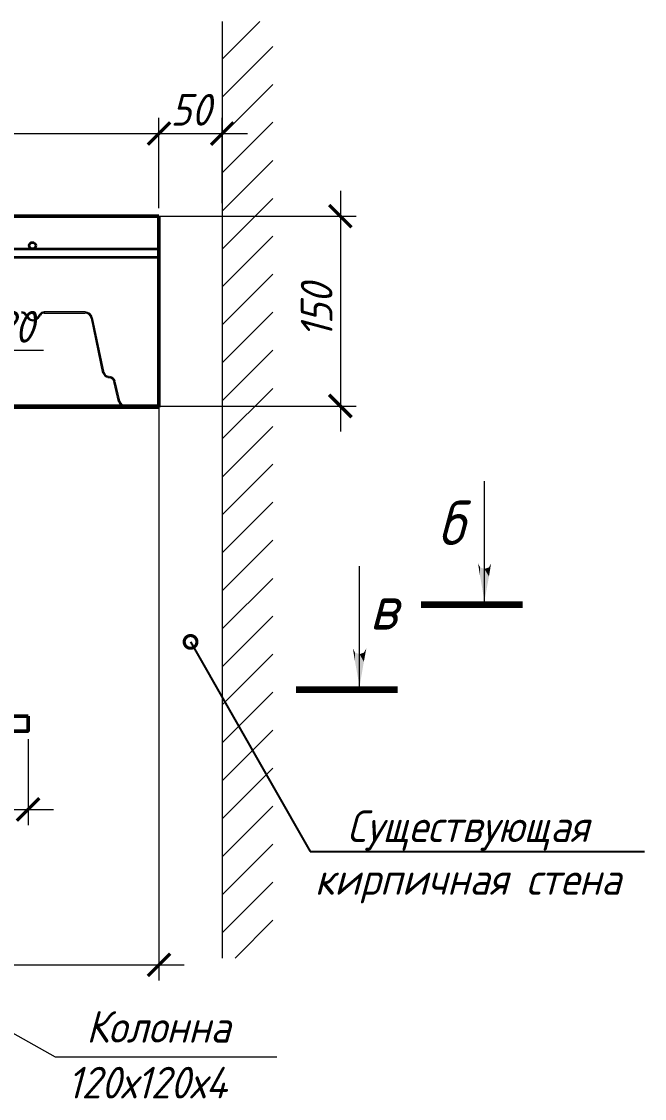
# Model space of a CAD drawing. Header units: millimetres. Extents: x 504091 to 2165846, y 135022 to 442887.
# Drawn here: x 892413 to 892905, y 258731 to 259581 of the extents above; entities that cross this region are included whole.
import ezdxf
from ezdxf import colors
from ezdxf.entities.mleader import LeaderData, LeaderLine
from ezdxf.math import Vec2, Vec3

# ---------------------------------------------------------------- set-up
doc = ezdxf.new("R2010")
doc.units = ezdxf.units.MM
doc.layers.get('Defpoints').update_dxf_attribs({"color": 255})
for name, color, linetype, lineweight in [('04Арматура', 132, 'Continuous', 35), ('06Арматура', 170, 'Continuous', 35), ('Размер', 7, 'Continuous', 13), ('Размеры КР', 164, 'Continuous', 9)]:
    doc.layers.add(name, color=color, linetype=linetype, lineweight=lineweight)
for name, color, linetype in [('PDF _Геометрия', 7, 'Continuous'), ('PDF _Сплошная заливка', 7, 'Continuous'), ('PDF _Текст', 7, 'Continuous'), ('металл', 124, 'Continuous'), ('Текст', 7, 'Continuous')]:
    doc.layers.add(name, color=color, linetype=linetype)
doc.styles.add('GOST 2.304_new', font='isocpeur.ttf', dxfattribs={"width": 0.9, "oblique": 15})
doc.dimstyles.new('SPDS 1_10', dxfattribs={"dimscale": 10, "dimtxt": 2.5, "dimasz": 1.77, "dimexe": 1.25, "dimexo": 0.625, "dimtad": 1, "dimdec": 0, "dimrnd": 0.001, "dimtxsty": 'GOST 2.304_new', "dimblk": 'ARCHTICK', "dimcen": 2.5, "dimdle": 2, "dimclrt": 256, "dimadec": 0, "dimazin": 2, "dimtfac": 0.75, "dimtdec": 0, "dimtmove": 1, "dimatfit": 3, "dimfxl": 0, "dimtolj": 1, "dimlwd": 9, "dimlwe": 9, "dimarcsym": 0})

# ---------------------------------------------------------------- blocks, each defined once
blk = doc.blocks.new('_ArchTick')
at = {"color": 0, "linetype": 'ByBlock', "const_width": 0.15}
blk.add_lwpolyline([(-0.5, -0.5), (0.5, 0.5)], dxfattribs=at)
blk = doc.blocks.new('*D1233')
at = {"layer": 'Defpoints', "color": 0, "lineweight": 20, "transparency": 16777216}
for p in [(892486.4, 259427.78), (892486.4, 259277.81), (892664.68, 259277.81)]:
    blk.add_point(p, dxfattribs=at)
at = {"layer": 'Размеры КР', "color": 0, "lineweight": 9, "transparency": 16777216}
for p, q in [((892664.68, 259447.78), (892664.68, 259257.81)), ((892492.65, 259427.78), (892677.18, 259427.78)), ((892492.65, 259277.81), (892677.18, 259277.81))]:
    blk.add_line(p, q, dxfattribs=at)
at = {"layer": 'Размеры КР', "color": 0, "lineweight": 9, "transparency": 16777216, "xscale": 17.7, "yscale": 17.7, "zscale": 17.7}
for p, rotation in [((892664.68, 259427.78), 90), ((892664.68, 259277.81), 270)]:
    blk.add_blockref('_ArchTick', p, dxfattribs=dict(at, rotation=rotation))
at = {"layer": 'Размеры КР', "lineweight": 20, "transparency": 16777216, "insert": (892645.93, 259352.8), "char_height": 25, "attachment_point": 5, "rotation": 90, "style": 'GOST 2.304_new'}
blk.add_mtext('\\A1;150', dxfattribs=at)
blk = doc.blocks.new('*D1234')
at = {"layer": 'Defpoints', "color": 0, "lineweight": 20, "transparency": 16777216}
for p in [(892571.35, 259492.98), (892571.35, 259431.8), (892521.42, 259427.78)]:
    blk.add_point(p, dxfattribs=at)
at = {"layer": 'Размеры КР', "color": 0, "lineweight": 9, "transparency": 16777216}
for p, q in [((892521.42, 259434.03), (892521.42, 259505.48)), ((892571.35, 259438.05), (892571.35, 259505.48)), ((892501.42, 259492.98), (892591.35, 259492.98))]:
    blk.add_line(p, q, dxfattribs=at)
at = {"layer": 'Размеры КР', "color": 0, "lineweight": 9, "transparency": 16777216, "xscale": 17.7, "yscale": 17.7, "zscale": 17.7, "rotation": 180}
blk.add_blockref('_ArchTick', (892521.42, 259492.98), dxfattribs=at)
at = {"layer": 'Размеры КР', "color": 0, "lineweight": 9, "transparency": 16777216, "xscale": 17.7, "yscale": 17.7, "zscale": 17.7}
blk.add_blockref('_ArchTick', (892571.35, 259492.98), dxfattribs=at)
at = {"layer": 'Размеры КР', "lineweight": 20, "transparency": 16777216, "insert": (892546.39, 259511.73), "char_height": 25, "attachment_point": 5, "style": 'GOST 2.304_new'}
blk.add_mtext('\\A1;50', dxfattribs=at)
blk = doc.blocks.new('*D1235')
at = {"layer": 'Defpoints', "color": 0, "lineweight": 20, "transparency": 16777216}
for p in [(892317.09, 259321.62), (892296.99, 259248.07), (892317.09, 259243.51)]:
    blk.add_point(p, dxfattribs=at)
at = {"layer": 'Размеры КР', "color": 0, "lineweight": 9, "transparency": 16777216}
for p, q in [((892296.99, 259254.32), (892296.99, 259334.12)), ((892317.09, 259249.76), (892317.09, 259334.12)), ((892276.99, 259321.62), (892337.09, 259321.62)), ((892430.27, 259321.62), (892317.09, 259321.62))]:
    blk.add_line(p, q, dxfattribs=at)
at = {"layer": 'Размеры КР', "color": 0, "lineweight": 9, "transparency": 16777216, "xscale": 17.7, "yscale": 17.7, "zscale": 17.7, "rotation": 180}
blk.add_blockref('_ArchTick', (892296.99, 259321.62), dxfattribs=at)
at = {"layer": 'Размеры КР', "color": 0, "lineweight": 9, "transparency": 16777216, "xscale": 17.7, "yscale": 17.7, "zscale": 17.7}
blk.add_blockref('_ArchTick', (892317.09, 259321.62), dxfattribs=at)
at = {"layer": 'Размеры КР', "lineweight": 20, "transparency": 16777216, "insert": (892407.17, 259340.37), "char_height": 25, "attachment_point": 5, "style": 'GOST 2.304_new'}
blk.add_mtext('\\A1;20', dxfattribs=at)
blk = doc.blocks.new('_DotSmall')
at = {"color": 0, "linetype": 'ByBlock', "lineweight": 35, "const_width": 0.5}
blk.add_lwpolyline([(-0.0625, 0, 1), (0.0625, 0, 1)], format="xyb", close=True, dxfattribs=at)
blk = doc.blocks.new('*D1305')
at = {"layer": 'Defpoints', "color": 0, "lineweight": 20, "transparency": 16777216}
for p in [(892521.42, 259492.98), (892521.42, 259427.78), (890076.73, 259415.42)]:
    blk.add_point(p, dxfattribs=at)
at = {"layer": 'Размеры КР', "color": 0, "lineweight": 9, "transparency": 16777216}
for p, q in [((890076.73, 259421.67), (890076.73, 259505.48)), ((892521.42, 259434.03), (892521.42, 259505.48)), ((890056.73, 259492.98), (892541.42, 259492.98))]:
    blk.add_line(p, q, dxfattribs=at)
at = {"layer": 'Размеры КР', "color": 0, "lineweight": 9, "transparency": 16777216, "xscale": 17.7, "yscale": 17.7, "zscale": 17.7, "rotation": 180}
blk.add_blockref('_ArchTick', (890076.73, 259492.98), dxfattribs=at)
at = {"layer": 'Размеры КР', "color": 0, "lineweight": 9, "transparency": 16777216, "xscale": 17.7, "yscale": 17.7, "zscale": 17.7}
blk.add_blockref('_ArchTick', (892521.42, 259492.98), dxfattribs=at)
at = {"layer": 'Размеры КР', "lineweight": 20, "transparency": 16777216, "insert": (891299.08, 259511.73), "char_height": 25, "attachment_point": 5, "style": 'GOST 2.304_new'}
blk.add_mtext('\\A1;2445', dxfattribs=at)
blk = doc.blocks.new('*D1307')
at = {"layer": 'Defpoints', "color": 0, "lineweight": 20, "transparency": 16777216}
for p in [(892521.42, 259321.75), (891155.95, 258911.76), (892521.42, 258836.6)]:
    blk.add_point(p, dxfattribs=at)
at = {"layer": 'Размеры КР', "color": 0, "lineweight": 9, "transparency": 16777216}
for p, q in [((892521.42, 259315.5), (892521.42, 258824.1)), ((891155.95, 258905.51), (891155.95, 258824.1)), ((891135.95, 258836.6), (892541.42, 258836.6))]:
    blk.add_line(p, q, dxfattribs=at)
at = {"layer": 'Размеры КР', "color": 0, "lineweight": 9, "transparency": 16777216, "xscale": 17.7, "yscale": 17.7, "zscale": 17.7, "rotation": 180}
blk.add_blockref('_ArchTick', (891155.95, 258836.6), dxfattribs=at)
at = {"layer": 'Размеры КР', "color": 0, "lineweight": 9, "transparency": 16777216, "xscale": 17.7, "yscale": 17.7, "zscale": 17.7}
blk.add_blockref('_ArchTick', (892521.42, 258836.6), dxfattribs=at)
at = {"layer": 'Размеры КР', "lineweight": 20, "transparency": 16777216, "insert": (891838.68, 258855.35), "char_height": 25, "attachment_point": 5, "style": 'GOST 2.304_new'}
blk.add_mtext('\\A1;1365', dxfattribs=at)
blk = doc.blocks.new('*D1574')
at = {"layer": 'Defpoints', "color": 0, "lineweight": 20, "transparency": 16777216}
for p in [(892223.14, 259027.07), (892418.02, 259021.15), (892418.02, 258959.32)]:
    blk.add_point(p, dxfattribs=at)
at = {"layer": 'Размеры КР', "color": 0, "lineweight": 9, "transparency": 16777216}
for p, q in [((892223.14, 259020.82), (892223.14, 258946.82)), ((892418.02, 259014.9), (892418.02, 258946.82)), ((892203.14, 258959.32), (892438.02, 258959.32))]:
    blk.add_line(p, q, dxfattribs=at)
at = {"layer": 'Размеры КР', "color": 0, "lineweight": 9, "transparency": 16777216, "xscale": 17.7, "yscale": 17.7, "zscale": 17.7, "rotation": 180}
blk.add_blockref('_ArchTick', (892223.14, 258959.32), dxfattribs=at)
at = {"layer": 'Размеры КР', "color": 0, "lineweight": 9, "transparency": 16777216, "xscale": 17.7, "yscale": 17.7, "zscale": 17.7}
blk.add_blockref('_ArchTick', (892418.02, 258959.32), dxfattribs=at)
at = {"layer": 'Размеры КР', "lineweight": 20, "transparency": 16777216, "insert": (892320.58, 258978.07), "char_height": 25, "attachment_point": 5, "style": 'GOST 2.304_new'}
blk.add_mtext('\\A1;195', dxfattribs=at)
blk = doc.blocks.new('*U1600')
at = {"layer": '04Арматура', "ltscale": 10}
blk.add_circle((0, 0), 2.6, dxfattribs=at)
blk = doc.blocks.new('*U1601')
at = {"layer": 'Текст', "color": 0, "linetype": 'ByBlock', "lineweight": -2, "transparency": 16777216}
blk.add_blockref('*U1600', (0, 0), dxfattribs=at)

msp = doc.modelspace()

# ---------------------------------------------------------------- linework, layer by layer
at = {"layer": '04Арматура', "color": 0, "ltscale": 10}
msp.add_line((890267.3774, 259401.8289), (892521.4185, 259401.8289), dxfattribs=at)
at = {"layer": '06Арматура', "color": 0, "ltscale": 10}
msp.add_line((892521.4185, 259395.0581), (890267.3774, 259395.0581), dxfattribs=at)
at = {"layer": 'PDF _Геометрия', "lineweight": 9}
for points in [[(892571.3541, 259551.7748), (892601.1886, 259581.3977)], [(892571.3541, 259581.3977), (892571.3541, 258841.9308)], [(892571.3541, 259521.7288), (892611.345, 259561.7196)], [(892571.3541, 259491.6828), (892611.345, 259531.6736)], [(892571.3541, 259461.8484), (892611.345, 259501.8392)], [(892571.3541, 259431.8024), (892611.345, 259471.7932)], [(892571.3541, 259401.7563), (892611.345, 259441.7472)], [(892571.3541, 259371.9679), (892611.345, 259411.9588)], [(892571.3541, 259341.9219), (892611.345, 259381.9127)], [(892415.9704, 259349.5392), (892417.8747, 259347.0001)], [(892416.6052, 259349.9624), (892418.5095, 259347.4233)], [(892426.9732, 259349.9624), (892425.0689, 259347.4233)], [(892427.608, 259349.5392), (892425.7036, 259347.0001)], [(892462.9438, 259352.0783), (892430.7818, 259352.0783), (892430.7818, 259351.2319), (892462.9438, 259351.2319)], [(892468.6567, 259347.4233), (892477.7552, 259304.047), (892477.1204, 259303.8354), (892468.022, 259347.2117)], [(892571.3541, 259311.8759), (892611.345, 259351.8667)], [(892571.3541, 259281.8299), (892611.345, 259321.8207)], [(892481.1406, 259300.2384), (892482.4102, 259300.0268)], [(892481.3522, 259301.0847), (892482.4102, 259300.8731)], [(892571.3541, 259251.7839), (892611.345, 259291.7747)], [(892514.5721, 259277.8096), (892515.4185, 259278.656)], [(892571.3541, 259221.7378), (892611.345, 259261.7287)], [(892571.3541, 259191.9034), (892611.345, 259231.8942)], [(892778.4545, 259123.7709), (892778.4545, 259218.564)], [(892571.3541, 259161.8574), (892611.345, 259201.8482)], [(892571.3541, 259131.8114), (892611.345, 259171.8022)], [(892679.8527, 259056.2732), (892679.8527, 259151.2778)], [(892571.3541, 259101.7654), (892611.345, 259141.7562)], [(892571.3541, 259071.9309), (892611.345, 259111.9218)], [(892571.3541, 259041.8849), (892611.345, 259081.8758)], [(892571.3541, 259011.8389), (892611.345, 259051.8297)], [(892571.3541, 258981.7929), (892611.345, 259021.7837)], [(892571.3541, 258951.9585), (892611.345, 258991.9493)], [(892571.3541, 258921.9125), (892611.345, 258961.9033)], [(892571.3541, 258891.8664), (892611.345, 258931.8573)], [(892571.3541, 258861.8204), (892611.345, 258901.8112)], [(892581.5105, 258841.9308), (892611.345, 258871.9768)], [(892356.7529, 258810.3837), (892439.4399, 258763.8772), (892614.4262, 258763.8772)]]:
    msp.add_lwpolyline(points, dxfattribs=at)
at = {"layer": 'PDF _Геометрия', "lineweight": 13}
for points in [[(892417.9458, 259347.047, 0.23934165), (892421.7892, 259345.0958, 0.23934165), (892425.6325, 259347.0471)], [(892418.6291, 259347.5464, 0.23932682), (892421.7892, 259345.9422, 0.23928628), (892424.9493, 259347.5464)]]:
    msp.add_lwpolyline(points, format="xyb", dxfattribs=at)
at = {"layer": 'PDF _Геометрия', "lineweight": 9}
for points in [[(892489.3927, 259281.4067), (892485.7957, 259297.0645), (892486.642, 259297.2761), (892490.2391, 259281.6183)], [(892495.1057, 259277.8096), (892515.4185, 259277.8096), (892515.4185, 259276.9633), (892495.1057, 259276.9633)]]:
    msp.add_lwpolyline(points, close=True, dxfattribs=at)
at = {"layer": 'PDF _Геометрия', "lineweight": 0}
msp.add_lwpolyline([(892485.7957, 259297.0645), (892485.7957, 259297.0645), (892485.7957, 259297.0645)], close=True, dxfattribs=at)
at = {"layer": 'PDF _Геометрия', "lineweight": 90}
for points in [[(892728.5188, 259121.2318), (892808.5005, 259121.2318)], [(892629.7055, 259053.9457), (892709.6872, 259053.9457)]]:
    msp.add_lwpolyline(points, dxfattribs=at)
at = {"layer": 'PDF _Геометрия', "lineweight": 15}
msp.add_lwpolyline([(892571.3541, 259063.4673), (892571.3541, 258899.9069)], dxfattribs=at)
at = {"layer": 'PDF _Геометрия', "lineweight": 13}
for centre, radius, start, end in [((892412.9025, 259347.3178), 3.9141, 36.1661026, 90.0031345), ((892412.9026, 259347.3182), 4.7602, 36.1626274, 90.0028743), ((892430.8874, 259347.3181), 4.7602, 89.9971257, 143.8373726), ((892430.8877, 259347.3172), 3.9147, 90.0012595, 143.8295034), ((892463.0497, 259346.2598), 5.8185, 11.9005773, 90.0009022), ((892463.0495, 259346.2593), 4.9726, 11.9074988, 89.9992132), ((892481.8813, 259305.2111), 3.9147, 192.9995679, 263.7382408), ((892481.8813, 259305.2108), 4.761, 192.9978867, 263.7430711), ((892482.093, 259296.3242), 3.9141, 13.0544098, 83.7452056), ((892482.0928, 259296.3241), 4.7607, 13.0441919, 83.7388092), ((892495.2113, 259282.9933), 5.8185, 194.0927416, 270.0018953), ((892495.2114, 259282.9935), 4.9723, 194.1771102, 270.0005337)]:
    msp.add_arc(centre, radius, start, end, dxfattribs=at)
at = {"layer": 'PDF _Сплошная заливка', "lineweight": 20, "transparency": 33554559}
for points in [[(892412.7965, 259351.2319), (892415.9704, 259350.174), (892415.9704, 259349.5392)], [(892415.9704, 259350.174), (892415.9704, 259349.5392), (892416.6052, 259348.6928)], [(892415.9704, 259350.174), (892416.6052, 259349.9624), (892416.6052, 259348.6928)], [(892416.6052, 259349.9624), (892416.6052, 259348.6928), (892417.8747, 259347.0001)], [(892416.6052, 259349.9624), (892417.8747, 259348.2697), (892417.8747, 259347.0001)], [(892417.8747, 259348.2697), (892417.8747, 259347.0001), (892418.5095, 259346.5769)], [(892417.8747, 259348.2697), (892418.5095, 259347.4233), (892418.5095, 259346.5769)], [(892418.5095, 259347.4233), (892418.5095, 259346.5769), (892421.6834, 259345.0958)], [(892418.5095, 259347.4233), (892421.6834, 259345.7306), (892421.6834, 259345.0958)], [(892421.6834, 259345.7306), (892425.0689, 259347.4233), (892425.0689, 259346.5769)], [(892425.0689, 259347.4233), (892425.7036, 259348.2697), (892425.7036, 259347.0001)], [(892425.0689, 259347.4233), (892425.0689, 259346.5769), (892425.7036, 259347.0001)], [(892425.7036, 259348.2697), (892426.9732, 259349.9624), (892426.9732, 259348.6928)], [(892425.7036, 259348.2697), (892425.7036, 259347.0001), (892426.9732, 259348.6928)], [(892426.9732, 259349.9624), (892427.608, 259350.3856), (892427.608, 259349.5392)], [(892426.9732, 259349.9624), (892426.9732, 259348.6928), (892427.608, 259349.5392)], [(892427.608, 259350.3856), (892427.608, 259349.5392), (892430.7818, 259352.0783)], [(892430.7818, 259351.2319), (892430.7818, 259352.0783), (892462.9438, 259351.2319)], [(892430.7818, 259352.0783), (892462.9438, 259351.2319), (892462.9438, 259352.0783)], [(892462.9438, 259351.2319), (892462.9438, 259352.0783), (892466.1176, 259350.174)], [(892462.9438, 259352.0783), (892466.1176, 259350.174), (892466.1176, 259350.8088)], [(892466.1176, 259350.174), (892466.1176, 259350.8088), (892466.7524, 259349.3276)], [(892466.1176, 259350.8088), (892466.7524, 259349.3276), (892466.7524, 259350.8088)], [(892466.7524, 259349.3276), (892466.7524, 259350.8088), (892468.022, 259347.2117)], [(892466.7524, 259350.8088), (892468.022, 259347.2117), (892468.022, 259348.6928)], [(892468.022, 259347.2117), (892468.022, 259348.6928), (892468.6567, 259343.6146)], [(892468.022, 259348.6928), (892468.6567, 259343.6146), (892468.6567, 259347.4233)], [(892468.6567, 259343.6146), (892468.6567, 259347.4233), (892477.1204, 259303.8354)], [(892468.6567, 259347.4233), (892477.1204, 259303.8354), (892477.1204, 259307.8557)], [(892421.6834, 259345.7306), (892421.6834, 259345.0958), (892425.0689, 259346.5769)], [(892477.1204, 259303.8354), (892477.1204, 259307.8557), (892477.7552, 259304.047)], [(892477.1204, 259303.8354), (892478.6015, 259302.989), (892478.6015, 259301.5079)], [(892478.6015, 259302.989), (892478.6015, 259301.5079), (892481.3522, 259300.4499)], [(892478.6015, 259302.989), (892481.3522, 259301.0847), (892481.3522, 259300.4499)], [(892481.3522, 259301.0847), (892481.3522, 259300.4499), (892482.4102, 259300.0268)], [(892481.3522, 259301.0847), (892482.4102, 259300.6615), (892482.4102, 259300.0268)], [(892482.4102, 259300.6615), (892482.4102, 259300.0268), (892485.1609, 259298.1224)], [(892485.1609, 259298.1224), (892482.4102, 259300.6615), (892485.1609, 259299.8152)], [(892485.1609, 259298.1224), (892485.1609, 259299.8152), (892486.642, 259297.2761)], [(892486.642, 259293.679), (892485.7957, 259297.0645), (892486.642, 259297.2761)], [(892486.642, 259293.679), (892486.642, 259293.679), (892485.7957, 259297.0645)], [(892486.642, 259293.679), (892486.642, 259297.2761), (892489.3927, 259281.4067)], [(892486.642, 259297.2761), (892489.3927, 259281.4067), (892489.3927, 259285.0038)], [(892489.3927, 259281.4067), (892489.3927, 259285.0038), (892490.2391, 259281.6183)], [(892489.3927, 259281.4067), (892491.5086, 259279.2908), (892491.5086, 259278.2328)], [(892491.5086, 259279.2908), (892491.5086, 259278.2328), (892491.9318, 259278.2328)], [(892491.5086, 259279.2908), (892491.9318, 259278.8676), (892491.9318, 259278.2328)], [(892491.9318, 259278.8676), (892491.9318, 259278.2328), (892495.1057, 259277.8096)], [(892495.1057, 259276.9633), (892495.1057, 259277.8096), (892515.4185, 259276.9633)], [(892495.1057, 259277.8096), (892515.4185, 259276.9633), (892515.4185, 259277.8096)], [(892773.3763, 259153.6053), (892775.069, 259150.4315), (892775.069, 259143.2373)], [(892782.0515, 259150.4315), (892782.0515, 259143.2373), (892783.7443, 259153.6053)], [(892775.069, 259150.4315), (892775.069, 259143.2373), (892778.4545, 259123.7709)], [(892775.069, 259150.4315), (892778.4545, 259149.1619), (892778.4545, 259123.7709)], [(892778.4545, 259149.1619), (892782.0515, 259150.4315), (892782.0515, 259143.2373)], [(892778.4545, 259149.1619), (892778.4545, 259123.7709), (892782.0515, 259143.2373)], [(892674.563, 259086.3192), (892676.2557, 259083.1453), (892676.2557, 259075.9512)], [(892683.2382, 259083.1453), (892683.2382, 259075.9512), (892685.1425, 259086.3192)], [(892676.2557, 259083.1453), (892676.2557, 259075.9512), (892679.8527, 259056.2732)], [(892676.2557, 259083.1453), (892679.8527, 259081.8758), (892679.8527, 259056.2732)], [(892679.8527, 259081.8758), (892683.2382, 259083.1453), (892683.2382, 259075.9512)], [(892679.8527, 259081.8758), (892679.8527, 259056.2732), (892683.2382, 259075.9512)]]:
    msp.add_solid(points, dxfattribs=at)
at = {"layer": 'металл', "lineweight": 50, "ltscale": 500}
for p, q in [((892521.4185, 259427.7821), (890076.7697, 259427.9084)), ((892521.4185, 259276.9612), (892521.4185, 259427.7821)), ((890076.3485, 259277.8131), (892521.4185, 259276.9612))]:
    msp.add_line(p, q, dxfattribs=at)
msp.add_lwpolyline([(892521.4185, 259277.8096), (892153.1736, 259277.8096)], dxfattribs=at)
msp.add_lwpolyline([(892418.0173, 259032.9981), (892223.1414, 259032.9981), (892223.1414, 259021.1489), (892418.0173, 259021.1489)], close=True, dxfattribs=at)

# ---------------------------------------------------------------- block references
at = {"layer": 'Текст', "color": 0}
msp.add_blockref('*U1601', (892421.4185, 259404.4331), dxfattribs=at)

# ---------------------------------------------------------------- texts
at = {"layer": 'PDF _Текст', "lineweight": 20, "attachment_point": 7, "style": 'GOST 2.304_new'}
for s, insert, char_height in [('б', (892741.4949, 259168.0555), 34.9964), ('в', (892687.6816, 259101.3422), 34.9964), ('Колонна', (892463.9845, 258775.0915), 25.00601), ('120х120х4', (892448.9615, 258731.0805), 25.00601)]:
    msp.add_mtext(s, dxfattribs=dict(at, insert=insert, char_height=char_height))

# ---------------------------------------------------------------- dimensions: what is measured, and where the dimension line sits
at = {"layer": 'Размеры КР', "lineweight": 20}
for base, p1, p2, picture, middle in [((892521.4185, 259492.9826), (890076.7346, 259415.4215), (892521.4185, 259427.7821), '*D1305', (891299.0766, 259511.7326)), ((892571.3541, 259492.9826), (892521.4185, 259427.7821), (892571.3541, 259431.8024), '*D1234', (892546.3863, 259511.7326)), ((892521.4185, 258836.5995), (891155.9512, 258911.762), (892521.4185, 259321.7529), '*D1307', (891838.6848, 258855.3495)), ((892418.0173, 258959.3248), (892223.1414, 259027.0735), (892418.0173, 259021.1489), '*D1574', (892320.5793, 258978.0748))]:
    dim = msp.add_linear_dim(base=base, p1=p1, p2=p2, dimstyle='SPDS 1_10', dxfattribs=at)
    dim.commit()
    dim.dimension.update_dxf_attribs({"geometry": picture, "text_midpoint": middle})
dim = msp.add_linear_dim(base=(892664.6795, 259277.8096), p1=(892486.3978, 259427.7821), p2=(892486.3978, 259277.8096), angle=90, dimstyle='SPDS 1_10', dxfattribs=at)
dim.commit()
dim.dimension.update_dxf_attribs({"geometry": '*D1233', "text_midpoint": (892645.9295, 259352.7959)})
dim = msp.add_linear_dim(base=(892317.0881, 259321.6176), p1=(892296.9869, 259248.0709), p2=(892317.0881, 259243.5088), dimstyle='SPDS 1_10', dxfattribs=at)
dim.commit()
dim.dimension.update_dxf_attribs({"geometry": '*D1235', "text_midpoint": (892407.1726, 259329.2209), "dimtype": 160})

# ---------------------------------------------------------------- leaders
at = {"layer": 'Размер', "ltscale": 20}
ml = msp.add_multileader_mtext('Standard', dxfattribs=at)
ml.set_content('\\A1;Существующая кирпичная стена', color=256, style='GOST 2.304_new')
ml.set_leader_properties()
ml.set_arrow_properties(name='DOTSMALL')
ml.build(insert=Vec2(0, 0))
ml.multileader.update_dxf_attribs({"text_left_attachment_type": 6, "text_right_attachment_type": 6, "dogleg_length": 1, "arrow_head_size": 20})
ctx = ml.context
ctx.base_point, ctx.char_height, ctx.arrow_head_size, ctx.landing_gap_size, ctx.plane_origin = Vec3(892644.9518, 258926.0747), 25, 20, 0, Vec3(888661.2685, 288172.7249)
ctx.left_attachment, ctx.right_attachment, ctx.text_align_type = 6, 6, 1
notes = []
notes.append((ctx, [(1, (1, 1, 0), (892640.9518, 258926.0747), (1, 0), 4, [(0, [(892546.339, 259091.5817)], 0, [])])]))
ctx.mtext.insert, ctx.mtext.rotation, ctx.mtext.width, ctx.mtext.alignment, ctx.mtext.flow_direction = Vec3(892765.4214, 258958.5747), 6.28318531, 257.33496, 2, 5
for ctx, leaders in notes:
    for number, flags, end, landing, length, lines in leaders:
        leader = LeaderData()
        leader.index, (leader.has_last_leader_line, leader.has_dogleg_vector, leader.attachment_direction) = number, flags
        leader.last_leader_point, leader.dogleg_vector, leader.dogleg_length = Vec3(end), Vec3(landing), length
        for number, points, colour, breaks in lines:
            line = LeaderLine()
            line.index, line.vertices, line.color, line.breaks = number, Vec3.list(points), colors.encode_raw_color(colour), breaks
            leader.lines.append(line)
        ctx.leaders.append(leader)

doc.saveas('drawing.dxf')
